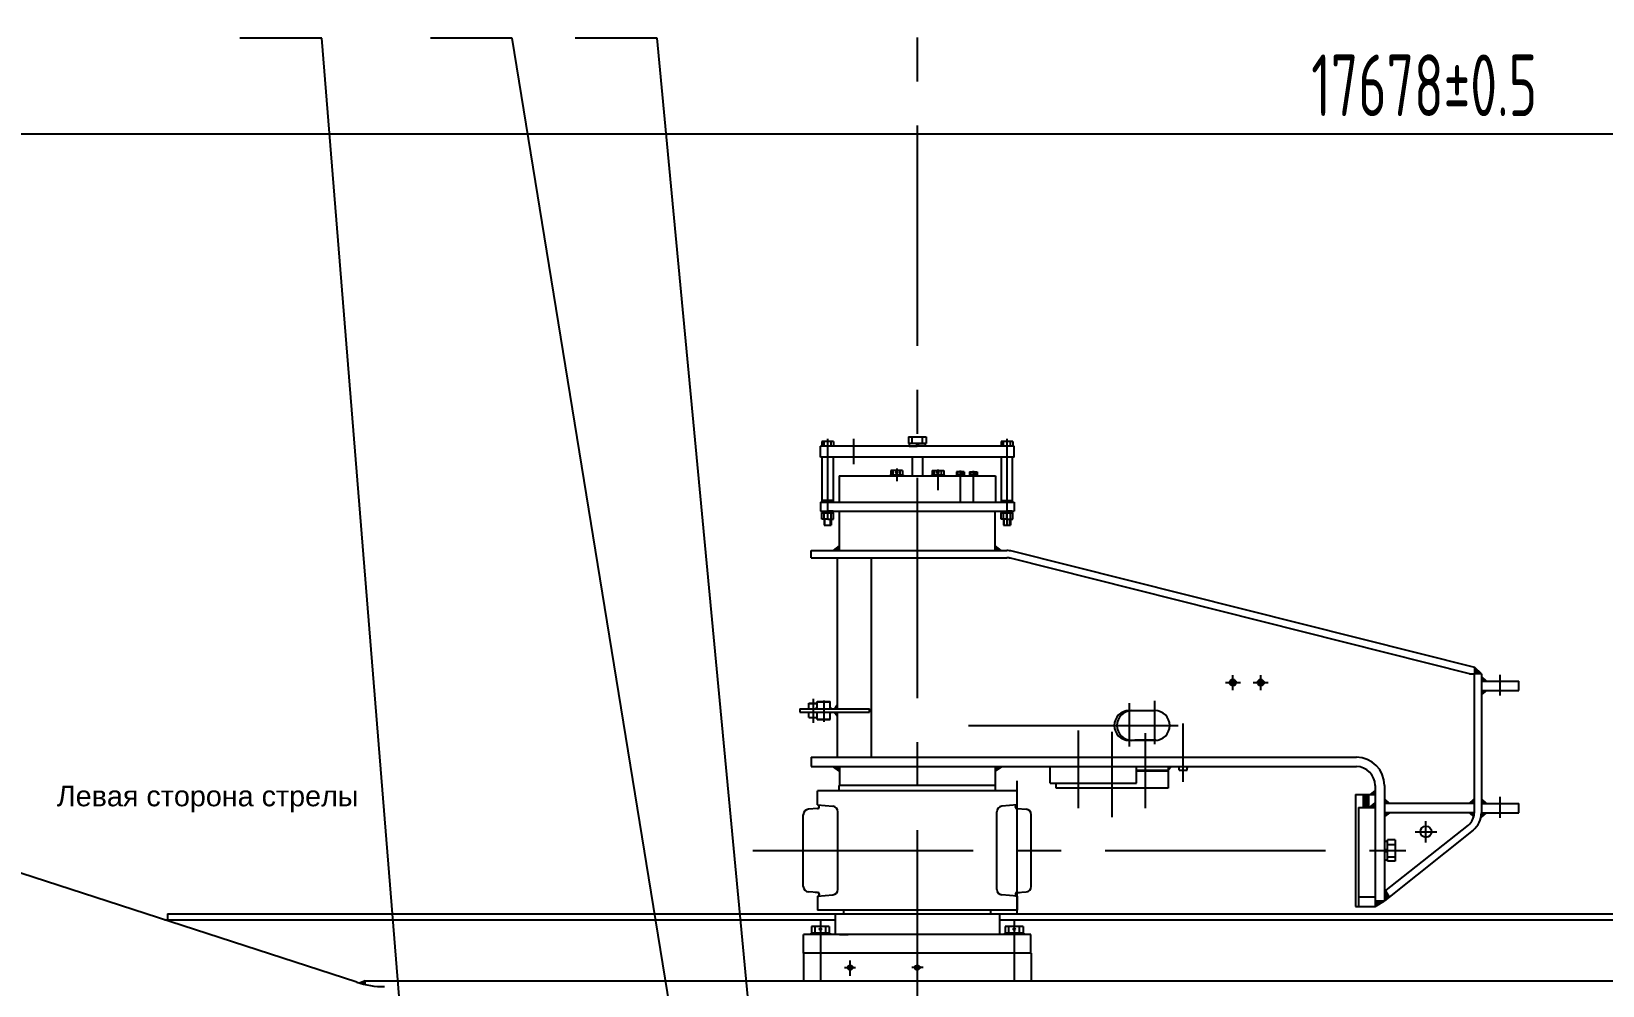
# Model space of a CAD drawing. Header units: millimetres. Extents: x -44903 to -2851, y -697 to 17820.
# Drawn here: x -36750 to -31400, y 8217 to 11468 of the extents above; entities that cross this region are included whole.
import ezdxf

# ---------------------------------------------------------------- set-up
doc = ezdxf.new("R2010")
doc.units = ezdxf.units.MM
doc.header["$LTSCALE"] = 600
doc.linetypes.add('F', pattern=[0.75, 0.5, -0.25])
doc.linetypes.add('G', pattern=[2, 1.25, -0.25, 0.25, -0.25])
for name, color, linetype in [('01', 7, 'Continuous'), ('02', 1, 'Continuous'), ('04', 2, 'F'), ('05', 142, 'G'), ('08', 1, 'Continuous')]:
    doc.layers.add(name, color=color, linetype=linetype)
doc.styles.get("Standard").update_dxf_attribs({"font": 'isocp', "width": 0.707, "bigfont": 'intecad.shx'})
doc.dimstyles.new('INTE', dxfattribs={"dimscale": 60, "dimtxt": 3.5, "dimasz": 3, "dimexe": 3, "dimexo": 0, "dimgap": 1, "dimtad": 1, "dimdec": 3, "dimdsep": 46, "dimtxsty": 'Standard', "dimcen": 0, "dimclrd": 1, "dimclre": 1, "dimclrt": 3, "dimaunit": 1, "dimadec": 0, "dimazin": 0, "dimtfac": 1, "dimtdec": 3, "dimtmove": 0, "dimatfit": 0, "dimfxl": 1, "dimarcsym": 0})

# ---------------------------------------------------------------- blocks, each defined once
blk = doc.blocks.new('*D92')
at = {"layer": '08', "color": 1, "lineweight": -2}
for p, q in [((-40743.2, 6807.1), (-40743.2, 11299.3)), ((-23065.2, 8334.9), (-23065.2, 11299.3)), ((-40563.2, 11119.3), (-23245.2, 11119.3))]:
    blk.add_line(p, q, dxfattribs=at)
at = {"layer": '08', "color": 1}
for points in [[(-40563.2, 11149.3), (-40563.2, 11089.3), (-40743.2, 11119.3)], [(-23245.2, 11149.3), (-23245.2, 11089.3), (-23065.2, 11119.3)]]:
    blk.add_solid(points, dxfattribs=at)
at = {"layer": 'DEFPOINTS', "color": 0}
for p in [(-23065.2, 11119.3), (-23065.2, 8334.9), (-40743.2, 6807.1)]:
    blk.add_point(p, dxfattribs=at)
at = {"layer": '08', "color": 3, "insert": (-32007.2, 11284.3), "char_height": 210, "attachment_point": 5}
blk.add_mtext('17678%%P0.5', dxfattribs=at)
blk = doc.blocks.new('*U146')
at = {"layer": '01'}
for p, q in [((-27.2, 9), (-27.2, 0)), ((0, 9), (-27.2, 9)), ((-27.2, 0), (0, 0)), ((0, 0), (-5.2, 9)), ((0, 9), (5.2, 0)), ((0, 9), (27.2, 9)), ((27.2, 0), (0, 0)), ((27.2, 9), (27.2, 0))]:
    blk.add_line(p, q, dxfattribs=at)
at = {"layer": '05'}
blk.add_line((0, 11.1), (0, -2.1), dxfattribs=at)
blk = doc.blocks.new('*U145')
at = {"layer": '01'}
for p, q in [((-18.3, 6), (-18.3, 0)), ((0, 6), (-18.3, 6)), ((-18.3, 0), (0, 0)), ((0, 0), (-3.5, 6)), ((0, 6), (3.5, 0)), ((0, 6), (18.3, 6)), ((18.3, 0), (0, 0)), ((18.3, 6), (18.3, 0))]:
    blk.add_line(p, q, dxfattribs=at)
at = {"layer": '05'}
blk.add_line((0, 8.1), (0, -2.1), dxfattribs=at)
blk = doc.blocks.new('*U144')
at = {"layer": '01'}
for p, q in [((-21.5, 0), (-21.5, 19.8)), ((-21.5, 19.8), (0, 19.8)), ((-21.5, 12), (0, 12)), ((0, 19.8), (0, 0)), ((0, -19.8), (0, 0)), ((-21.5, 0), (-21.5, -19.8)), ((-21.5, -12), (0, -12)), ((-21.5, -19.8), (0, -19.8))]:
    blk.add_line(p, q, dxfattribs=at)
at = {"layer": '05'}
blk.add_line((-22.6, 0), (1.1, 0), dxfattribs=at)
blk = doc.blocks.new('*U142')
at = {"layer": '01'}
for p, q in [((-12.2, 4.1), (-12.2, 0)), ((0, 4.1), (-12.2, 4.1)), ((-12.2, 0), (0, 0)), ((0, 0), (-2.4, 4.1)), ((0, 4.1), (2.4, 0)), ((0, 4.1), (12.2, 4.1)), ((12.2, 0), (0, 0)), ((12.2, 4.1), (12.2, 0))]:
    blk.add_line(p, q, dxfattribs=at)
at = {"layer": '05'}
blk.add_line((0, 6.2), (0, -2.1), dxfattribs=at)

msp = doc.modelspace()

# ---------------------------------------------------------------- hatches: boundary and pattern name
at = {"layer": '01'}
h = msp.add_hatch(color=256, dxfattribs=at)
h.paths.add_polyline_path([(-34057.2044, 9870.469), (-34057.2044, 9864.469), (-34051.2044, 9864.469)])
h.paths.add_polyline_path([(-34025.2044, 9864.469), (-34019.2044, 9864.469), (-34019.2044, 9870.469)])
h = msp.add_hatch(color=256, dxfattribs=at)
h.paths.add_polyline_path([(-33409.2044, 9870.469), (-33409.2044, 9864.469), (-33415.2044, 9864.469)])
h.paths.add_polyline_path([(-33441.2044, 9864.469), (-33447.2044, 9864.469), (-33447.2044, 9870.469)])
for points in [[(-34018.7044, 9699.469), (-33998.2044, 9699.469), (-33998.2044, 9716.0511)], [(-34018.7044, 9699.469), (-33998.2044, 9699.469), (-33998.2044, 9716.0511)], [(-33447.7044, 9699.469), (-33468.2044, 9699.469), (-33468.2044, 9716.0511)], [(-33447.7044, 9699.469), (-33468.2044, 9699.469), (-33468.2044, 9716.0511)], [(-31812.2044, 9279.332), (-31834.9421, 9279.332), (-31834.9421, 9279.6138), (-31835.2712, 9300.8362)], [(-34105.1647, 9161.0408), (-34102.1505, 9164.0204), (-34102.1505, 9161.0408)], [(-34105.1647, 9160.469), (-34102.1505, 9163.4486), (-34102.1505, 9160.469)], [(-34105.1647, 9149.0408), (-34102.1505, 9146.0611), (-34102.1505, 9149.0408)], [(-34105.1647, 9148.469), (-34102.1505, 9145.4894), (-34102.1505, 9148.469)], [(-34021.7044, 8963.469), (-33998.2044, 8947.4774), (-33998.2044, 8963.469)], [(-34021.7044, 8963.469), (-33998.2044, 8947.4774), (-33998.2044, 8963.469)], [(-33444.7044, 8963.469), (-33468.2044, 8947.4774), (-33468.2044, 8963.469)], [(-33444.7044, 8963.469), (-33468.2044, 8947.4774), (-33468.2044, 8963.469)], [(-32879.2044, 8963.469), (-32867.335, 8963.469), (-32879.2044, 8950.969)], [(-32845.8431, 8963.469), (-32841.6044, 8959.4719), (-32841.6044, 8963.469)], [(-32814.8044, 8963.469), (-32810.5657, 8963.469), (-32814.8044, 8959.4719)], [(-32193.0041, 8824.469), (-32174.2044, 8840.1058), (-32174.2044, 8824.469)], [(-32174.2044, 8881.085), (-32174.2044, 8868.469), (-32190.2044, 8868.469)], [(-32125.8942, 8519.0959), (-32142.2044, 8506.469), (-32142.2044, 8538.469), (-32139.261, 8540.7979)], [(-32142.2044, 8506.469), (-32174.2044, 8487.469), (-32174.2044, 8506.469)], [(-35613.2044, 8233.969), (-35633.1739, 8226.1164, 0.016895754), (-35613.2044, 8221.0304)]]:
    msp.add_hatch(color=256, dxfattribs=at).paths.add_polyline_path(points)
h = msp.add_hatch(color=256, dxfattribs=at)
h.paths.add_polyline_path([(-31795.0974, 9222.332), (-31812.2044, 9209.0802), (-31812.2044, 9222.332)])
h.paths.add_polyline_path([(-31794.8503, 9254.332), (-31812.2044, 9254.332), (-31812.2044, 9270.1465)])
h = msp.add_hatch(color=256, dxfattribs=at)
h.paths.add_polyline_path([(-34078.7139, 9149.0408), (-34074.0398, 9145.302), (-34074.0398, 9149.0408)])
h.paths.add_polyline_path([(-34078.8186, 9161.0408), (-34074.0398, 9161.0408), (-34074.0398, 9165.3078)])
h = msp.add_hatch(color=256, dxfattribs=at)
h.paths.add_polyline_path([(-34078.7139, 9148.469), (-34074.0398, 9144.7303), (-34074.0398, 9148.469)])
h.paths.add_polyline_path([(-34078.8186, 9160.469), (-34074.0398, 9160.469), (-34074.0398, 9164.7361)])
h = msp.add_hatch(color=256, dxfattribs=at)
h.paths.add_polyline_path([(-34030.0398, 9145.302), (-34030.0398, 9149.0408), (-34025.3657, 9149.0408)])
h.paths.add_polyline_path([(-34030.0398, 9161.0408), (-34030.0398, 9165.3078), (-34025.261, 9161.0408)])
h = msp.add_hatch(color=256, dxfattribs=at)
h.paths.add_polyline_path([(-34030.0398, 9144.7303), (-34030.0398, 9148.469), (-34025.3657, 9148.469)])
h.paths.add_polyline_path([(-34030.0398, 9160.469), (-34030.0398, 9164.7361), (-34025.261, 9160.469)])
h = msp.add_hatch(color=256, dxfattribs=at)
h.paths.add_polyline_path([(-34015.0724, 9148.469), (-34006.2044, 9148.469), (-34006.2044, 9136.8491)])
h.paths.add_polyline_path([(-34014.3545, 9160.469), (-34006.2044, 9172.4093), (-34006.2044, 9160.469)])
at = {"layer": '01', "linetype": 'Continuous'}
h = msp.add_hatch(color=7, dxfattribs=at)
h.paths.add_polyline_path([(-32142.2044, 8793.1786), (-32142.2044, 8806.332), (-32124.9669, 8806.332)])
h.paths.add_polyline_path([(-32142.2044, 8854.2296), (-32125.3996, 8838.332), (-32142.2044, 8838.332)])
at = {"layer": '01'}
h = msp.add_hatch(color=256, dxfattribs=at)
h.paths.add_polyline_path([(-31852.733, 8806.332), (-31837.2044, 8806.332), (-31837.2044, 8804.469, -0.057766475), (-31838.5569, 8792.802)])
h.paths.add_polyline_path([(-31837.2044, 8854.1465), (-31837.2044, 8838.332), (-31854.5586, 8838.332)])
h = msp.add_hatch(color=256, dxfattribs=at)
h.paths.add_polyline_path([(-31796.1972, 8806.332), (-31813.6667, 8791.4952, 0.049160382), (-31812.2044, 8806.332)])
h.paths.add_polyline_path([(-31794.8503, 8838.332), (-31812.2044, 8838.332), (-31812.2044, 8854.1465)])

# ---------------------------------------------------------------- linework, layer by layer
for p, q in [((-34072.9644, 8833.069), (-34072.9644, 8880.669)), ((-34072.9644, 8833.069), (-34020.9485, 8828.5182)), ((-34067.1044, 8825.369), (-34067.1044, 8827.9747)), ((-33393.4444, 8833.069), (-33445.4604, 8828.5182)), ((-33399.3044, 8825.369), (-33399.3044, 8827.9747)), ((-33393.4444, 8833.069), (-33393.4444, 8880.669)), ((-34121.4344, 8555.2461), (-34121.4344, 8799.6919)), ((-34072.9644, 8820.369), (-34104.0904, 8818.6196)), ((-34072.9644, 8820.369), (-34072.1044, 8820.369)), ((-34003.6044, 8545.3475), (-34003.6044, 8809.5905)), ((-33462.8044, 8545.3475), (-33462.8044, 8809.5905)), ((-33393.4444, 8820.369), (-33394.3044, 8820.369)), ((-33393.4444, 8820.369), (-33362.3185, 8818.6196)), ((-33344.9744, 8555.2461), (-33344.9744, 8799.6919)), ((-34072.9644, 8534.569), (-34104.0904, 8536.3184)), ((-34072.9644, 8534.569), (-34072.1044, 8534.569)), ((-34072.9644, 8521.869), (-34020.9485, 8526.4198)), ((-34072.9644, 8521.869), (-34072.9644, 8474.269)), ((-34067.1044, 8529.569), (-34067.1044, 8526.9633)), ((-33393.4444, 8521.869), (-33445.4604, 8526.4198)), ((-33399.3044, 8529.569), (-33399.3044, 8526.9633)), ((-33393.4444, 8534.569), (-33394.3044, 8534.569)), ((-33393.4444, 8534.569), (-33362.3185, 8536.3184)), ((-33393.4444, 8521.869), (-33393.4444, 8474.269))]:
    msp.add_line(p, q)
for centre, radius, start, end in [((-34072.1044, 8827.9747), 5, 0, 85), ((-34022.6044, 8809.5905), 19, 0, 85), ((-33443.8044, 8809.5905), 19, 95, 180), ((-33394.3044, 8827.9747), 5, 95, 180), ((-34102.4344, 8799.6919), 19, 95, 180), ((-34072.1044, 8825.369), 5, 270, 0), ((-33394.3044, 8825.369), 5, 180, 270), ((-33363.9744, 8799.6919), 19, 0, 85), ((-34102.4344, 8555.2461), 19, 180, 265), ((-34072.1044, 8529.569), 5, 0, 90), ((-34072.1044, 8526.9633), 5, 275, 0), ((-34022.6044, 8545.3475), 19, 275, 0), ((-33443.8044, 8545.3475), 19, 180, 265), ((-33394.3044, 8529.569), 5, 90, 180), ((-33394.3044, 8526.9633), 5, 180, 265), ((-33363.9744, 8555.2461), 19, 275, 0), ((-33363.9744, 8555.2461), 19, 275, 0)]:
    msp.add_arc(centre, radius, start, end)
for p, q in [((-34018.2144, 10070.469), (-34058.1944, 10070.469)), ((-34058.1944, 10070.469), (-34058.1944, 10055.469)), ((-34050.2044, 10055.469), (-34050.2044, 10070.469)), ((-34026.2044, 10055.469), (-34026.2044, 10070.469)), ((-34018.2144, 10070.469), (-34018.2144, 10055.469)), ((-33763.5994, 10086.969), (-33763.5994, 10064.469)), ((-33763.5994, 10086.969), (-33702.8094, 10086.969)), ((-33702.8094, 10064.469), (-33763.5994, 10064.469)), ((-33751.2044, 10064.469), (-33751.2044, 10086.969)), ((-33715.2044, 10064.469), (-33715.2044, 10086.969)), ((-33702.8094, 10086.969), (-33702.8094, 10064.469)), ((-33448.1944, 10070.469), (-33448.1944, 10055.469)), ((-33408.2144, 10070.469), (-33448.1944, 10070.469)), ((-33440.2044, 10055.469), (-33440.2044, 10070.469)), ((-33416.2044, 10055.469), (-33416.2044, 10070.469)), ((-33408.2144, 10070.469), (-33408.2144, 10055.469)), ((-33403.2044, 10055.469), (-34063.2044, 10055.469)), ((-34063.2044, 10017.469), (-34063.2044, 10055.469)), ((-33403.2044, 10017.469), (-34063.2044, 10017.469)), ((-34057.2044, 9864.469), (-34057.2044, 10017.469)), ((-34019.2044, 10017.469), (-34019.2044, 9864.469)), ((-33751.2044, 10017.469), (-33751.2044, 9953.469)), ((-33715.2044, 10017.469), (-33715.2044, 9953.469)), ((-33447.2044, 10017.469), (-33447.2044, 9864.469)), ((-33409.2044, 9864.469), (-33409.2044, 10017.469)), ((-33403.2044, 10017.469), (-33403.2044, 10055.469)), ((-33825.2044, 9957.469), (-33781.2044, 9957.469)), ((-33825.2044, 9957.469), (-33825.2044, 9953.469)), ((-33783.4294, 9972.469), (-33822.9794, 9972.469)), ((-33822.9794, 9972.469), (-33822.9794, 9957.469)), ((-33815.2044, 9957.469), (-33815.2044, 9972.469)), ((-33791.2044, 9957.469), (-33791.2044, 9972.469)), ((-33783.4294, 9972.469), (-33783.4294, 9957.469)), ((-33781.2044, 9957.469), (-33781.2044, 9953.469)), ((-33685.2044, 9957.469), (-33685.2044, 9953.469)), ((-33685.2044, 9957.469), (-33641.2044, 9957.469)), ((-33682.9794, 9972.469), (-33643.4294, 9972.469)), ((-33682.9794, 9972.469), (-33682.9794, 9957.469)), ((-33675.2044, 9957.469), (-33675.2044, 9972.469)), ((-33651.2044, 9957.469), (-33651.2044, 9972.469)), ((-33643.4294, 9972.469), (-33643.4294, 9957.469)), ((-33641.2044, 9957.469), (-33641.2044, 9953.469)), ((-33574.1194, 9967.569), (-33600.2894, 9967.569)), ((-33600.2894, 9967.569), (-33600.2894, 9957.569)), ((-33595.2044, 9957.569), (-33595.2044, 9967.569)), ((-33574.1194, 9957.569), (-33587.2044, 9957.569)), ((-33579.2044, 9957.569), (-33579.2044, 9967.569)), ((-33574.1194, 9967.569), (-33574.1194, 9957.569)), ((-33555.7894, 9967.569), (-33529.6194, 9967.569)), ((-33555.7894, 9967.569), (-33555.7894, 9957.569)), ((-33529.6194, 9957.569), (-33555.7894, 9957.569)), ((-33550.7044, 9957.569), (-33550.7044, 9967.569)), ((-33534.7044, 9957.569), (-33534.7044, 9967.569)), ((-33529.6194, 9967.569), (-33529.6194, 9957.569)), ((-34063.2044, 9864.469), (-34063.2044, 9833.469)), ((-33403.2044, 9864.469), (-33403.2044, 9833.469)), ((-34063.2044, 9833.469), (-33403.2044, 9833.469)), ((-34050.2044, 9805.969), (-34050.2044, 9785.469)), ((-34026.2044, 9805.969), (-34026.2044, 9785.469)), ((-33440.2044, 9805.969), (-33440.2044, 9785.469)), ((-33416.2044, 9805.969), (-33416.2044, 9785.469)), ((-34050.2044, 9785.469), (-34026.2044, 9785.469)), ((-33440.2044, 9785.469), (-33416.2044, 9785.469)), ((-34095.2044, 9674.469), (-34095.2044, 9699.469)), ((-34095.2044, 9699.469), (-33428.2044, 9699.469)), ((-34018.7044, 9699.469), (-33998.2044, 9716.0511)), ((-33447.7044, 9699.469), (-33468.2044, 9716.0511)), ((-31835.2712, 9300.8362), (-33409.6511, 9697.1696)), ((-34095.2044, 9674.469), (-33428.2044, 9674.469)), ((-33890.7736, 9674.469), (-33890.7736, 8995.469)), ((-31852.5263, 9279.4), (-33415.7542, 9672.926)), ((-31852.5263, 9279.4), (-31834.9421, 9279.6138)), ((-31837.2044, 9279.332), (-31837.2044, 8804.469)), ((-31812.2044, 9279.332), (-31837.2044, 9279.332)), ((-31812.2044, 9279.332), (-31835.2712, 9300.8362)), ((-31834.9421, 9279.6138), (-31835.2712, 9300.8362)), ((-31834.9421, 9279.6138), (-31834.9421, 9279.332)), ((-31812.2044, 9279.332), (-31812.2044, 8806.332)), ((-31794.8503, 9254.332), (-31812.2044, 9270.1465)), ((-31812.2044, 9254.332), (-31685.2044, 9254.332)), ((-31795.0974, 9222.332), (-31812.2044, 9209.0802)), ((-31812.2044, 9222.332), (-31685.2044, 9222.332)), ((-31685.2044, 9222.332), (-31685.2044, 9254.332)), ((-34133.2044, 9160.469), (-34133.2044, 9148.469)), ((-34105.1647, 9161.0408), (-34102.1505, 9164.0204)), ((-34105.1647, 9160.469), (-34102.1505, 9163.4486)), ((-34105.1647, 9149.0408), (-34102.1505, 9146.0611)), ((-34102.1505, 9179.0408), (-34074.0398, 9179.0408)), ((-34102.1505, 9178.469), (-34074.0398, 9178.469)), ((-34078.8186, 9161.0408), (-34074.0398, 9165.3078)), ((-34078.8186, 9160.469), (-34074.0398, 9164.7361)), ((-34078.7139, 9149.0408), (-34074.0398, 9145.302)), ((-34074.0398, 9185.0408), (-34030.0398, 9185.0408)), ((-34074.0398, 9184.469), (-34030.0398, 9184.469)), ((-34025.261, 9161.0408), (-34030.0398, 9165.3078)), ((-34025.261, 9160.469), (-34030.0398, 9164.7361)), ((-34025.3657, 9149.0408), (-34030.0398, 9145.302)), ((-34014.3545, 9160.469), (-34006.2044, 9172.4093)), ((-33011.7201, 9154.469), (-32924.6146, 9154.469)), ((-34105.1647, 9148.469), (-34102.1505, 9145.4894)), ((-34102.1505, 9131.0408), (-34074.0398, 9131.0408)), ((-34102.1505, 9130.469), (-34074.0398, 9130.469)), ((-34078.7139, 9148.469), (-34074.0398, 9144.7303)), ((-34074.0398, 9125.0408), (-34030.0398, 9125.0408)), ((-34074.0398, 9124.469), (-34030.0398, 9124.469)), ((-34025.3657, 9148.469), (-34030.0398, 9144.7303)), ((-34015.0724, 9148.469), (-34006.2044, 9136.8491)), ((-32924.6146, 9052.469), (-33011.7201, 9052.469)), ((-33444.7044, 8963.469), (-33468.2044, 8947.4774)), ((-33281.2152, 8906.469), (-33281.2152, 8963.469)), ((-32987.2152, 8906.469), (-32987.2152, 8963.469)), ((-32879.2044, 8950.969), (-32867.335, 8963.469)), ((-32841.6044, 8959.4719), (-32845.8431, 8963.469)), ((-32814.8044, 8959.4719), (-32810.5657, 8963.469)), ((-32214.2044, 8824.469), (-32214.2044, 8867.969)), ((-32212.7044, 8824.469), (-32212.7044, 8867.969)), ((-32211.2044, 8824.469), (-32211.2044, 8867.969)), ((-32209.7044, 8824.469), (-32209.7044, 8867.969)), ((-32208.2044, 8824.469), (-32208.2044, 8867.969)), ((-32206.7044, 8824.469), (-32206.7044, 8867.969)), ((-32205.2044, 8824.469), (-32205.2044, 8867.969)), ((-32203.7044, 8824.469), (-32203.7044, 8867.969)), ((-32202.2044, 8824.469), (-32202.2044, 8867.969)), ((-32200.7044, 8824.469), (-32200.7044, 8867.969)), ((-32199.2044, 8824.469), (-32199.2044, 8867.969)), ((-32197.7044, 8824.469), (-32197.7044, 8867.969)), ((-32196.2044, 8824.469), (-32196.2044, 8868.469)), ((-32193.0041, 8824.469), (-32174.2044, 8840.1058)), ((-32190.2044, 8868.469), (-32174.2044, 8881.085)), ((-31837.2044, 8838.332), (-32142.2044, 8838.332)), ((-31854.5586, 8838.332), (-31837.2044, 8854.1465)), ((-31794.8503, 8838.332), (-31812.2044, 8854.1465)), ((-31812.2044, 8838.332), (-31685.2044, 8838.332)), ((-31685.2044, 8806.332), (-31685.2044, 8838.332)), ((-31837.2044, 8806.332), (-32142.2044, 8806.332)), ((-31852.733, 8806.332), (-31838.5569, 8792.802)), ((-31796.1972, 8806.332), (-31813.6667, 8791.4952)), ((-31812.2044, 8806.332), (-31685.2044, 8806.332)), ((-32142.2044, 8538.469), (-31856.5598, 8764.4738)), ((-32142.2044, 8709.219), (-32131.7044, 8709.219)), ((-32142.2044, 8677.469), (-32131.7044, 8683.5312)), ((-32131.7044, 8677.469), (-32142.2044, 8671.4068)), ((-32131.7044, 8641.459), (-32131.7044, 8713.479)), ((-32131.7044, 8698.469), (-32105.7044, 8698.469)), ((-32142.2044, 8645.719), (-32131.7044, 8645.719)), ((-32131.7044, 8656.469), (-32105.7044, 8656.469)), ((-32125.8942, 8519.0959), (-32142.2044, 8506.469)), ((-36286.5771, 8461.469), (-36286.5771, 8441.469)), ((-34012.7044, 8461.469), (-34012.7044, 8391.269)), ((-33983.9544, 8461.469), (-33983.9544, 8474.269)), ((-33482.4544, 8461.469), (-33482.4544, 8474.269)), ((-33453.7044, 8461.469), (-33453.7044, 8391.269)), ((-32174.2044, 8487.469), (-32142.2044, 8506.469)), ((-34032.8094, 8418.769), (-34093.5994, 8418.769)), ((-34093.5994, 8418.769), (-34093.5994, 8396.269)), ((-34081.2044, 8396.269), (-34081.2044, 8418.769)), ((-34045.2044, 8396.269), (-34045.2044, 8418.769)), ((-34032.8094, 8418.769), (-34032.8094, 8396.269)), ((-33372.8094, 8418.769), (-33433.5994, 8418.769)), ((-33433.5994, 8418.769), (-33433.5994, 8396.269)), ((-33421.2044, 8396.269), (-33421.2044, 8418.769)), ((-33385.2044, 8396.269), (-33385.2044, 8418.769)), ((-33372.8094, 8418.769), (-33372.8094, 8396.269)), ((-33346.2044, 8391.269), (-34120.2044, 8391.269)), ((-34120.2044, 8328.269), (-34120.2044, 8391.269)), ((-34030.2044, 8396.269), (-34096.2044, 8396.269)), ((-34096.2044, 8396.269), (-34096.2044, 8391.269)), ((-34030.2044, 8396.269), (-34030.2044, 8391.269)), ((-33998.2044, 8391.469), (-33968.7044, 8391.469)), ((-33370.2044, 8396.269), (-33436.2044, 8396.269)), ((-33436.2044, 8396.269), (-33436.2044, 8391.269)), ((-33370.2044, 8396.269), (-33370.2044, 8391.269)), ((-33346.2044, 8328.269), (-33346.2044, 8391.269)), ((-35613.2044, 8233.969), (-35633.1739, 8226.1164)), ((-35613.2044, 8233.969), (-26799.5653, 8233.969)), ((-35613.2044, 8221.0304), (-35613.2044, 8233.969))]:
    msp.add_line(p, q, dxfattribs=at)
at = {"layer": '01', "color": 7, "linetype": 'Continuous'}
for p, q in [((-33999.7044, 9953.469), (-33466.7044, 9953.469)), ((-33999.7044, 9953.469), (-33999.7044, 9864.469)), ((-33466.7044, 9953.469), (-33466.7044, 9864.469)), ((-34063.2044, 9864.469), (-33403.2044, 9864.469)), ((-34019.2044, 9870.469), (-34057.2044, 9870.469)), ((-34051.2044, 9864.469), (-34057.2044, 9870.469)), ((-34025.2044, 9864.469), (-34019.2044, 9870.469)), ((-33441.2044, 9864.469), (-33447.2044, 9870.469)), ((-33447.2044, 9870.469), (-33409.2044, 9870.469)), ((-33415.2044, 9864.469), (-33409.2044, 9870.469)), ((-33998.2044, 9699.469), (-33998.2044, 9833.469)), ((-33468.2044, 9699.469), (-33468.2044, 9833.469)), ((-34006.2044, 9674.469), (-34006.2044, 9160.469)), ((-35642.0984, 8228.8623), (-39206.2044, 9385.469)), ((-34133.2044, 9160.469), (-33895.5137, 9160.469)), ((-34102.1505, 9160.469), (-34102.1505, 9179.0408)), ((-34102.1505, 9130.469), (-34102.1505, 9149.0408)), ((-34074.0398, 9160.469), (-34074.0398, 9185.0408)), ((-34074.0398, 9124.469), (-34074.0398, 9149.0408)), ((-34030.0398, 9160.469), (-34030.0398, 9185.0408)), ((-34030.0398, 9124.469), (-34030.0398, 9149.0408)), ((-33895.5137, 9148.469), (-33895.5137, 9160.469)), ((-34133.2044, 9148.469), (-33895.5137, 9148.469)), ((-34006.2044, 9148.469), (-34006.2044, 8995.469)), ((-32920.1944, 9053.969), (-32992.2144, 9053.969)), ((-32992.2144, 9053.969), (-32992.2144, 9052.469)), ((-32977.2044, 9052.469), (-32977.2044, 9053.969)), ((-32935.2044, 9052.469), (-32935.2044, 9053.969)), ((-32920.1944, 9053.969), (-32920.1944, 9052.6609)), ((-34095.2044, 8995.469), (-33733.2044, 8995.469)), ((-34095.2044, 8995.469), (-34095.2044, 8963.469)), ((-33733.2044, 8995.469), (-32238.2044, 8995.469)), ((-34095.2044, 8963.469), (-33733.2044, 8963.469)), ((-34021.7044, 8963.469), (-33998.2044, 8946.3876)), ((-33998.2044, 8963.469), (-33998.2044, 8899.469)), ((-33733.2044, 8963.469), (-32238.2044, 8963.469)), ((-33468.2044, 8963.469), (-33468.2044, 8899.469)), ((-32879.2044, 8950.469), (-32987.2152, 8950.469)), ((-32879.2044, 8947.969), (-32987.2152, 8947.969)), ((-32879.2044, 8963.469), (-32879.2044, 8889.969)), ((-32841.6044, 8951.469), (-32841.6044, 8963.469)), ((-32841.6044, 8951.469), (-32814.8044, 8951.469)), ((-32814.8044, 8951.469), (-32814.8044, 8963.469)), ((-33466.7044, 8899.469), (-33999.7044, 8899.469)), ((-33999.7044, 8880.669), (-33999.7044, 8899.469)), ((-33466.7044, 8880.669), (-33466.7044, 8899.469)), ((-33281.2152, 8906.469), (-32987.2152, 8906.469)), ((-33260.2044, 8889.969), (-33260.2044, 8906.469)), ((-32879.2044, 8889.969), (-33260.2044, 8889.969)), ((-32174.2044, 8899.469), (-32174.2044, 8486.969)), ((-32142.2044, 8899.469), (-32142.2044, 8506.469)), ((-33393.4444, 8880.669), (-34072.9644, 8880.669)), ((-32241.2044, 8867.969), (-32196.2044, 8867.969)), ((-32241.1444, 8867.969), (-32241.1444, 8486.969)), ((-32196.2044, 8868.469), (-32174.2044, 8868.469)), ((-32125.3996, 8838.332), (-32142.2044, 8854.2296)), ((-32231.2044, 8824.469), (-32231.2044, 8487.469)), ((-32231.2044, 8824.469), (-32174.2044, 8824.469)), ((-32124.9669, 8806.332), (-32142.2044, 8793.1786)), ((-31840.7585, 8746.9613), (-32125.8942, 8519.0959)), ((-32105.7044, 8713.479), (-32131.7044, 8713.479)), ((-32105.7044, 8713.479), (-32105.7044, 8641.459)), ((-32105.7044, 8641.459), (-32131.7044, 8641.459)), ((-32231.2044, 8519.469), (-32174.2044, 8519.469)), ((-32139.261, 8540.7979), (-32125.8942, 8519.0959)), ((-36286.5771, 8461.469), (-24779.4305, 8461.469)), ((-33393.4444, 8474.269), (-34072.9644, 8474.269)), ((-32241.2044, 8487.469), (-32174.2044, 8487.469)), ((-32241.2044, 8486.969), (-32174.2044, 8486.969)), ((-32174.2044, 8506.469), (-32142.2044, 8506.469)), ((-36297.2501, 8441.469), (-34012.7044, 8441.469)), ((-33453.7044, 8441.469), (-24775.2938, 8441.469)), ((-34120.4544, 8328.269), (-34120.4544, 8233.969)), ((-33345.9544, 8328.269), (-34120.4544, 8328.269)), ((-33345.9544, 8328.269), (-33345.9544, 8233.969))]:
    msp.add_line(p, q, dxfattribs=at)
for centre, radius in [((-33803.2044, 9965.1265), 3), ((-33663.2044, 9965.1265), 3), ((-32001.2044, 8741.469), 19), ((-34063.2044, 8410.0777), 3), ((-33403.2044, 8410.0777), 3), ((-33961.7044, 8278.969), 8.0119), ((-33961.7044, 8278.969), 5), ((-33733.2044, 8278.969), 8.0119), ((-33733.2044, 8278.969), 5)]:
    msp.add_circle(centre, radius, dxfattribs=at)
at = {"layer": '01'}
for centre, radius in [((-32658.4461, 9249.469), 11), ((-32658.4461, 9249.469), 7.472), ((-32563.8933, 9249.469), 11), ((-32563.8933, 9249.469), 7.472)]:
    msp.add_circle(centre, radius, dxfattribs=at)
for centre, radius, start, end in [((-33428.2044, 9623.469), 76, 75.87, 90), ((-33428.2044, 9623.469), 76, 75.87, 90), ((-33428.2044, 9623.469), 51, 75.87, 90), ((-33428.2044, 9623.469), 51, 75.87, 90), ((-33011.7201, 9103.469), 51, 90, 270), ((-33002.3428, 9103.469), 51, 90, 270), ((-32924.6146, 9103.469), 51, 270, 90), ((-31888.2044, 8804.469), 51, 308.3513845, 0)]:
    msp.add_arc(centre, radius, start, end, dxfattribs=at)
at = {"layer": '01', "color": 7, "linetype": 'Continuous'}
for centre, radius, start, end in [((-32238.2044, 8899.469), 96, 0, 90), ((-32238.2044, 8899.469), 64, 0, 90), ((-31888.2044, 8806.332), 76, 308.63, 0), ((-35547.9544, 8518.969), 305, 252.0209635, 270)]:
    msp.add_arc(centre, radius, start, end, dxfattribs=at)
at = {"layer": '02'}
for p, q in [((-35761.2255, 11445.3356), (-36040.2255, 11445.3356)), ((-35454.3611, 7643.2925), (-35761.2255, 11445.3356)), ((-35112.4111, 11445.3356), (-35391.4111, 11445.3356)), ((-34454.3832, 7399.3084), (-35112.4111, 11445.3356)), ((-34618.9522, 11445.3356), (-34897.9522, 11445.3356)), ((-34266.5044, 7719.3864), (-34618.9522, 11445.3356)), ((-34047.8044, 9785.469), (-34047.8044, 9805.969)), ((-34028.6044, 9785.469), (-34028.6044, 9805.969)), ((-33437.8044, 9785.469), (-33437.8044, 9805.969)), ((-33418.6044, 9785.469), (-33418.6044, 9805.969))]:
    msp.add_line(p, q, dxfattribs=at)
at = {"layer": '02', "color": 1, "linetype": 'Continuous'}
for p, q in [((-34072.9644, 8534.569), (-34081.1069, 8534.569)), ((-34072.9644, 8521.869), (-34068.7001, 8521.869)), ((-33393.4444, 8521.869), (-33397.7087, 8521.869)), ((-33393.4444, 8534.569), (-33385.302, 8534.569))]:
    msp.add_line(p, q, dxfattribs=at)
at = {"layer": '05'}
for p, q in [((-33733.2044, 14746.9535), (-33733.2044, 4103.6544)), ((-34038.2044, 9818.2918), (-34038.2044, 10080.4075)), ((-33948.872, 9993.5908), (-33948.872, 10080.3178)), ((-33428.2044, 10080.3178), (-33428.2044, 9781.9201)), ((-33803.2044, 9978.4907), (-33803.2044, 9935.7911)), ((-33663.2044, 9975.534), (-33663.2044, 9904.9593)), ((-33587.2044, 9972.1546), (-33587.2044, 9864.9825)), ((-33542.7044, 9970.634), (-33542.7044, 9864.9825)), ((-32658.4461, 9224.0967), (-32658.4461, 9274.8413)), ((-32563.8933, 9224.0967), (-32563.8933, 9274.8413)), ((-31748.7044, 9205.2928), (-31748.7044, 9276.4011)), ((-32683.8184, 9249.469), (-32633.0738, 9249.469)), ((-32589.2656, 9249.469), (-32538.5211, 9249.469)), ((-34087.6505, 9193.8423), (-34087.6505, 9112.2383)), ((-34052.0398, 9188.6523), (-34052.0398, 9116.1025)), ((-33011.7201, 9179.3419), (-33011.7201, 9031.4428)), ((-32924.6146, 9039.4373), (-32924.6146, 9187.3365)), ((-33558.6116, 9103.469), (-32845.1224, 9103.469)), ((-32828.2044, 8911.3257), (-32828.2044, 9109.8406)), ((-33070.2044, 8790.9355), (-33070.2044, 9082.1262)), ((-33393.5044, 8459.5209), (-33393.5044, 8914.9745)), ((-31748.7044, 8789.2928), (-31748.7044, 8860.4011)), ((-32001.2044, 8704.887), (-32001.2044, 8778.051)), ((-32037.7864, 8741.469), (-31964.6224, 8741.469)), ((-34292.9764, 8677.469), (-32069.4412, 8677.469)), ((-32144.3011, 8677.469), (-32129.6087, 8677.469)), ((-34063.2044, 8437.5206), (-34063.2044, 8234.1373)), ((-33403.2044, 8437.5206), (-33403.2044, 8234.1373)), ((-33981.4791, 8278.969), (-33943.2759, 8278.969)), ((-33713.4297, 8278.969), (-33751.633, 8278.969))]:
    msp.add_line(p, q, dxfattribs=at)
at = {"layer": '05', "color": 142, "linetype": 'G'}
for p, q in [((-33184.2044, 8821.8815), (-33184.2044, 9086.886)), ((-32956.2044, 8821.8815), (-32956.2044, 9077.0752)), ((-33961.7044, 8251.2562), (-33961.7044, 8303.5222))]:
    msp.add_line(p, q, dxfattribs=at)

# ---------------------------------------------------------------- block references
at = {"layer": '01', "xscale": -1}
msp.add_blockref('*U146', (-33733.2044, 10055.469), dxfattribs=at)
at = {"layer": '01'}
for name, p, rotation in [('*U144', (-34038.2044, 9827.469), 90), ('*U145', (-34038.2044, 9833.469), 180)]:
    msp.add_blockref(name, p, dxfattribs=dict(at, rotation=rotation))
at = {"layer": '01', "xscale": -1}
for name, p, rotation in [('*U144', (-33428.2044, 9827.469), 270), ('*U145', (-33428.2044, 9833.469), 180)]:
    msp.add_blockref(name, p, dxfattribs=dict(at, rotation=rotation))
at = {"layer": '04', "xscale": -1}
for p in [(-33587.2044, 9953.469), (-33542.7044, 9953.469)]:
    msp.add_blockref('*U142', p, dxfattribs=at)

# ---------------------------------------------------------------- texts
at = {"layer": '04', "insert": (-36663.3208, 8898.2744), "char_height": 70, "attachment_point": 1}
msp.add_mtext('{\\fArial|b0|i0|c204|p34;\\W1;\\C3;Левая сторона стрелы}', dxfattribs=at)

# ---------------------------------------------------------------- dimensions: what is measured, and where the dimension line sits
at = {"layer": '08'}
dim = msp.add_linear_dim(base=(-23065.2044, 11119.3447), p1=(-40743.2044, 6807.1295), p2=(-23065.2044, 8334.9129), angle=0, text='<>%%P0.5', dimstyle='INTE', dxfattribs=at)
dim.commit()
dim.dimension.update_dxf_attribs({"geometry": '*D92', "text_midpoint": (-32007.1897, 11119.3447), "dimtype": 160})

doc.saveas('drawing.dxf')
